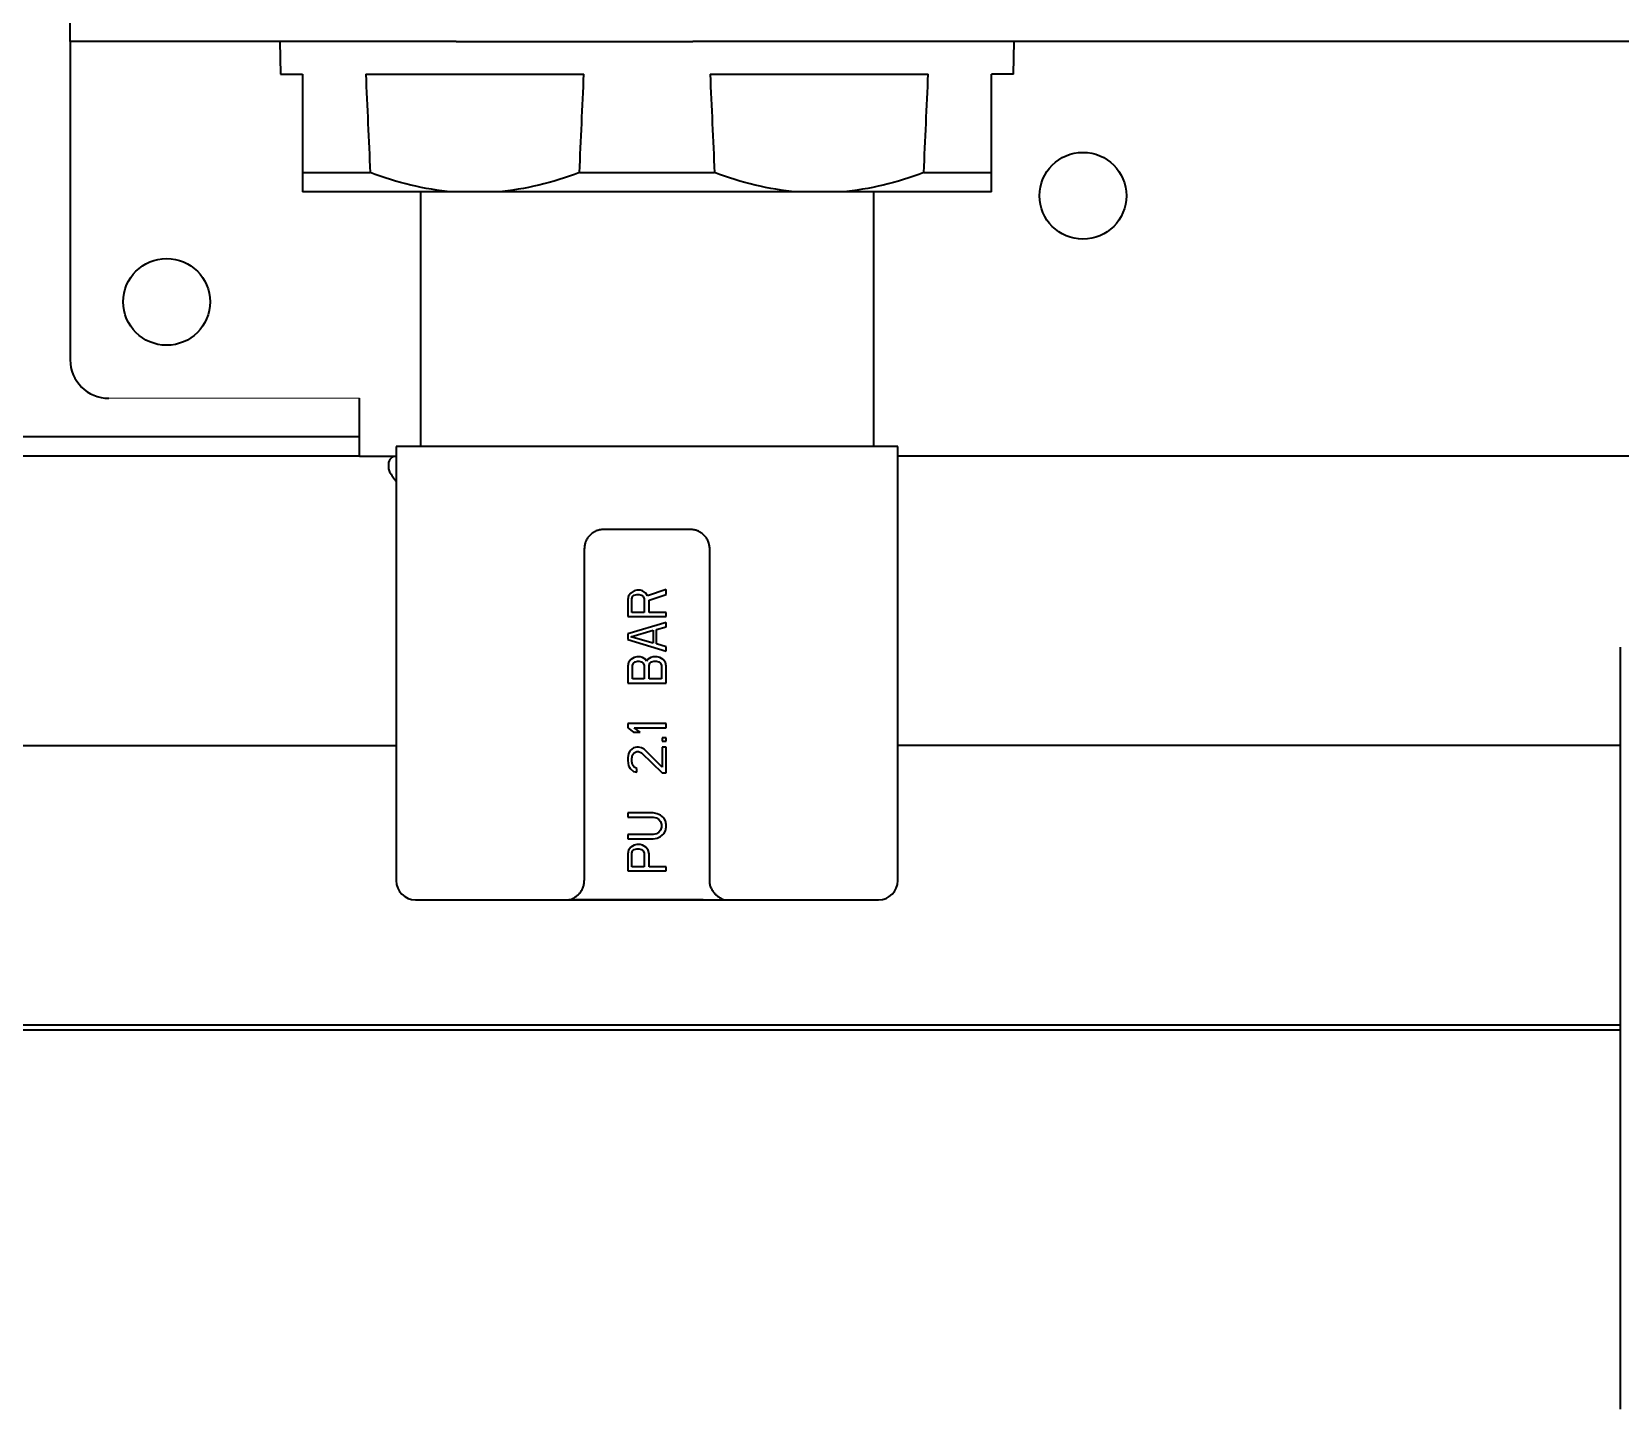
# Model space of a CAD drawing. Extents: x 5997 to 10491, y -672 to 3708.
# Drawn here: x 8561.6 to 8643.9, y 2699.1 to 2770.5 of the extents above; entities that cross this region are included whole.
import ezdxf

# ---------------------------------------------------------------- set-up
doc = ezdxf.new("R2010")
doc.units = 0
doc.header["$LTSCALE"] = 5
doc.layers.get('0').update_dxf_attribs({"linetype": 'CONTINUOUS', "lineweight": 0})
doc.layers.add('1', color=7, linetype='CONTINUOUS', true_color=0xffffff)

msp = doc.modelspace()

# ---------------------------------------------------------------- linework, layer by layer
msp.add_line((8565.573, 2751.526), (8578.573, 2751.526))
at = {"layer": '1', "color": 7, "linetype": 'Continuous', "lineweight": 35}
for p, q in [((8563.573, 2770.026), (8563.573, 2771.026)), ((8563.573, 2770.026), (8563.573, 2769.026)), ((8583.573, 2770.026), (8563.573, 2770.026)), ((8574.437, 2770.026), (8574.466, 2768.326)), ((8583.573, 2770.026), (8595.846, 2770.026)), ((8616.922, 2770.026), (8595.846, 2770.026)), ((8612.479, 2768.326), (8612.509, 2770.026)), ((8649.673, 2770.026), (8616.922, 2770.026)), ((8563.573, 2769.026), (8563.573, 2753.526)), ((8574.466, 2768.326), (8575.623, 2768.326)), ((8575.623, 2768.326), (8575.623, 2763.226)), ((8578.894, 2768.326), (8590.202, 2768.326)), ((8596.744, 2768.326), (8608.052, 2768.326)), ((8611.323, 2763.226), (8611.323, 2768.326)), ((8612.479, 2768.326), (8611.323, 2768.326)), ((8575.623, 2763.226), (8579.122, 2763.226)), ((8589.973, 2763.226), (8596.972, 2763.226)), ((8607.823, 2763.226), (8611.323, 2763.226)), ((8583.39, 2762.226), (8575.623, 2762.226)), ((8581.723, 2762.226), (8581.723, 2749.026)), ((8585.706, 2762.226), (8583.39, 2762.226)), ((8601.24, 2762.226), (8585.706, 2762.226)), ((8603.556, 2762.226), (8601.24, 2762.226)), ((8611.323, 2762.226), (8603.556, 2762.226)), ((8605.223, 2749.026), (8605.223, 2762.226)), ((8578.573, 2750.526), (8578.573, 2751.526)), ((8578.573, 2748.526), (8578.573, 2750.526)), ((8578.573, 2749.526), (8375.073, 2749.526)), ((8580.473, 2749.026), (8580.473, 2726.526)), ((8606.473, 2749.026), (8580.473, 2749.026)), ((8606.473, 2726.526), (8606.473, 2749.026)), ((8578.577, 2748.526), (8409.579, 2748.526)), ((8578.577, 2748.526), (8580.474, 2748.526)), ((8580.073, 2748.126), (8580.073, 2747.926)), ((8645.973, 2748.526), (8606.474, 2748.526)), ((8595.723, 2744.726), (8591.223, 2744.726)), ((8590.223, 2743.726), (8590.223, 2726.526)), ((8596.723, 2726.526), (8596.723, 2743.726)), ((8592.515, 2741.286), (8592.473, 2741.1)), ((8592.643, 2741.435), (8592.515, 2741.286)), ((8592.813, 2741.546), (8592.643, 2741.435)), ((8592.686, 2741.138), (8592.728, 2741.249)), ((8592.728, 2741.249), (8592.813, 2741.323)), ((8592.941, 2741.583), (8592.813, 2741.546)), ((8592.813, 2741.323), (8592.941, 2741.36)), ((8593.111, 2741.583), (8592.941, 2741.583)), ((8592.941, 2741.36), (8593.069, 2741.36)), ((8593.069, 2741.36), (8593.196, 2741.323)), ((8593.239, 2741.546), (8593.111, 2741.583)), ((8593.196, 2741.323), (8593.281, 2741.249)), ((8593.409, 2741.435), (8593.239, 2741.546)), ((8593.281, 2741.249), (8593.324, 2741.138)), ((8593.494, 2741.286), (8593.409, 2741.435)), ((8594.473, 2741.62), (8593.494, 2741.286)), ((8593.579, 2741.063), (8594.473, 2741.36)), ((8594.473, 2741.36), (8594.473, 2741.62)), ((8592.473, 2741.1), (8592.473, 2740.209)), ((8592.686, 2740.432), (8592.686, 2741.138)), ((8593.324, 2740.432), (8592.686, 2740.432)), ((8593.324, 2741.138), (8593.324, 2740.432)), ((8593.579, 2740.432), (8593.579, 2741.063)), ((8594.473, 2740.432), (8593.579, 2740.432)), ((8594.473, 2740.209), (8594.473, 2740.432)), ((8592.473, 2740.209), (8594.473, 2740.209)), ((8594.473, 2739.912), (8592.473, 2739.318)), ((8593.962, 2739.541), (8594.473, 2739.689)), ((8593.962, 2738.798), (8593.962, 2739.541)), ((8594.473, 2739.689), (8594.473, 2739.912)), ((8592.473, 2739.318), (8592.473, 2739.021)), ((8592.473, 2739.021), (8594.473, 2738.427)), ((8592.643, 2739.169), (8593.792, 2739.504)), ((8593.792, 2738.835), (8592.643, 2739.169)), ((8593.792, 2739.504), (8593.792, 2738.835)), ((8594.473, 2738.65), (8593.962, 2738.798)), ((8592.643, 2737.981), (8592.515, 2737.833)), ((8592.813, 2738.092), (8592.643, 2737.981)), ((8592.941, 2738.13), (8592.813, 2738.092)), ((8592.856, 2737.87), (8592.983, 2737.907)), ((8593.111, 2738.13), (8592.941, 2738.13)), ((8592.983, 2737.907), (8593.069, 2737.907)), ((8593.069, 2737.907), (8593.196, 2737.87)), ((8593.239, 2738.092), (8593.111, 2738.13)), ((8593.409, 2737.981), (8593.239, 2738.092)), ((8593.452, 2737.907), (8593.409, 2737.981)), ((8593.494, 2737.981), (8593.452, 2737.907)), ((8593.664, 2738.092), (8593.494, 2737.981)), ((8593.792, 2738.13), (8593.664, 2738.092)), ((8593.707, 2737.87), (8593.835, 2737.907)), ((8594.005, 2738.13), (8593.792, 2738.13)), ((8593.835, 2737.907), (8593.962, 2737.907)), ((8593.962, 2737.907), (8594.09, 2737.87)), ((8594.132, 2738.092), (8594.005, 2738.13)), ((8594.303, 2737.981), (8594.132, 2738.092)), ((8594.43, 2737.833), (8594.303, 2737.981)), ((8594.473, 2738.427), (8594.473, 2738.65)), ((8643.923, 2738.626), (8643.923, 2699.126)), ((8592.515, 2737.833), (8592.473, 2737.647)), ((8592.473, 2737.647), (8592.473, 2736.756)), ((8592.728, 2737.684), (8592.771, 2737.795)), ((8592.728, 2736.978), (8592.728, 2737.684)), ((8592.771, 2737.795), (8592.856, 2737.87)), ((8593.196, 2737.87), (8593.281, 2737.795)), ((8593.281, 2737.795), (8593.324, 2737.684)), ((8593.324, 2737.684), (8593.324, 2736.978)), ((8593.579, 2737.684), (8593.622, 2737.795)), ((8593.579, 2736.978), (8593.579, 2737.684)), ((8593.622, 2737.795), (8593.707, 2737.87)), ((8594.09, 2737.87), (8594.175, 2737.795)), ((8594.175, 2737.795), (8594.218, 2737.684)), ((8594.218, 2737.684), (8594.218, 2736.978)), ((8594.473, 2737.647), (8594.43, 2737.833)), ((8594.473, 2736.756), (8594.473, 2737.647)), ((8592.473, 2736.756), (8594.473, 2736.756)), ((8593.324, 2736.978), (8592.728, 2736.978)), ((8594.218, 2736.978), (8593.579, 2736.978)), ((8592.473, 2734.676), (8592.473, 2734.453)), ((8594.473, 2734.676), (8592.473, 2734.676)), ((8594.473, 2734.453), (8594.473, 2734.676)), ((8592.473, 2734.453), (8592.771, 2734.23)), ((8592.771, 2734.23), (8593.111, 2734.23)), ((8592.813, 2734.453), (8594.473, 2734.453)), ((8593.111, 2734.23), (8592.813, 2734.453)), ((8594.473, 2733.933), (8594.26, 2733.933)), ((8594.26, 2733.933), (8594.26, 2733.748)), ((8594.473, 2733.748), (8594.473, 2733.933)), ((8388.038, 2733.526), (8580.485, 2733.526)), ((8592.515, 2733.116), (8592.473, 2732.894)), ((8592.6, 2733.265), (8592.515, 2733.116)), ((8592.771, 2733.413), (8592.6, 2733.265)), ((8592.686, 2732.856), (8592.728, 2733.042)), ((8592.728, 2733.042), (8592.813, 2733.153)), ((8592.941, 2733.451), (8592.771, 2733.413)), ((8592.813, 2733.153), (8592.941, 2733.228)), ((8593.026, 2733.451), (8592.941, 2733.451)), ((8592.941, 2733.228), (8593.026, 2733.228)), ((8593.196, 2733.413), (8593.026, 2733.451)), ((8593.026, 2733.228), (8593.196, 2733.153)), ((8593.324, 2733.339), (8593.196, 2733.413)), ((8593.196, 2733.153), (8594.26, 2732.114)), ((8594.26, 2732.411), (8593.324, 2733.339)), ((8594.26, 2733.748), (8594.473, 2733.748)), ((8594.26, 2733.451), (8594.26, 2732.411)), ((8594.473, 2733.451), (8594.26, 2733.451)), ((8594.473, 2732.114), (8594.473, 2733.451)), ((8643.923, 2733.526), (8606.474, 2733.526)), ((8592.473, 2732.894), (8592.473, 2732.745)), ((8592.473, 2732.745), (8592.515, 2732.485)), ((8592.515, 2732.485), (8592.6, 2732.336)), ((8592.6, 2732.336), (8592.771, 2732.188)), ((8592.686, 2732.708), (8592.686, 2732.856)), ((8592.728, 2732.522), (8592.686, 2732.708)), ((8592.813, 2732.411), (8592.728, 2732.522)), ((8592.771, 2732.188), (8592.941, 2732.151)), ((8592.941, 2732.336), (8592.813, 2732.411)), ((8592.941, 2732.151), (8592.941, 2732.336)), ((8594.26, 2732.114), (8594.473, 2732.114)), ((8592.473, 2730.034), (8592.473, 2729.811)), ((8593.792, 2730.034), (8592.473, 2730.034)), ((8592.473, 2729.811), (8593.792, 2729.811)), ((8594.005, 2729.997), (8593.792, 2730.034)), ((8593.792, 2729.811), (8593.962, 2729.774)), ((8593.962, 2729.774), (8594.09, 2729.7)), ((8594.175, 2729.923), (8594.005, 2729.997)), ((8594.09, 2729.7), (8594.175, 2729.588)), ((8594.345, 2729.774), (8594.175, 2729.923)), ((8594.43, 2729.626), (8594.345, 2729.774)), ((8592.473, 2728.92), (8592.473, 2728.697)), ((8593.792, 2728.92), (8592.473, 2728.92)), ((8593.962, 2728.957), (8593.792, 2728.92)), ((8594.09, 2729.031), (8593.962, 2728.957)), ((8594.175, 2729.143), (8594.09, 2729.031)), ((8594.175, 2729.588), (8594.218, 2729.44)), ((8594.218, 2729.291), (8594.175, 2729.143)), ((8594.175, 2728.809), (8594.345, 2728.957)), ((8594.218, 2729.44), (8594.218, 2729.291)), ((8594.345, 2728.957), (8594.43, 2729.106)), ((8594.473, 2729.44), (8594.43, 2729.626)), ((8594.43, 2729.106), (8594.473, 2729.291)), ((8594.473, 2729.291), (8594.473, 2729.44)), ((8592.473, 2728.697), (8593.792, 2728.697)), ((8592.515, 2728.103), (8592.473, 2727.917)), ((8592.643, 2728.252), (8592.515, 2728.103)), ((8592.813, 2728.363), (8592.643, 2728.252)), ((8592.686, 2727.955), (8592.728, 2728.066)), ((8592.728, 2728.066), (8592.813, 2728.14)), ((8592.941, 2728.4), (8592.813, 2728.363)), ((8592.813, 2728.14), (8592.941, 2728.177)), ((8593.111, 2728.4), (8592.941, 2728.4)), ((8592.941, 2728.177), (8593.069, 2728.177)), ((8593.069, 2728.177), (8593.196, 2728.14)), ((8593.239, 2728.363), (8593.111, 2728.4)), ((8593.196, 2728.14), (8593.281, 2728.066)), ((8593.409, 2728.252), (8593.239, 2728.363)), ((8593.281, 2728.066), (8593.324, 2727.955)), ((8593.537, 2728.103), (8593.409, 2728.252)), ((8593.579, 2727.917), (8593.537, 2728.103)), ((8593.792, 2728.697), (8594.005, 2728.734)), ((8594.005, 2728.734), (8594.175, 2728.809)), ((8592.473, 2727.917), (8592.473, 2727.026)), ((8592.686, 2727.249), (8592.686, 2727.955)), ((8593.324, 2727.249), (8592.686, 2727.249)), ((8593.324, 2727.955), (8593.324, 2727.249)), ((8593.579, 2727.249), (8593.579, 2727.917)), ((8594.473, 2727.249), (8593.579, 2727.249)), ((8594.473, 2727.026), (8594.473, 2727.249)), ((8592.473, 2727.026), (8594.473, 2727.026)), ((8581.473, 2725.526), (8605.473, 2725.526)), ((8590.719, 2725.526), (8589.427, 2725.526)), ((8596.226, 2725.526), (8590.719, 2725.526)), ((8596.382, 2725.526), (8596.226, 2725.526)), ((8596.382, 2725.526), (8597.528, 2725.526)), ((8643.923, 2719.037), (8404.413, 2719.037)), ((8643.923, 2718.778), (8404.413, 2718.778))]:
    msp.add_line(p, q, dxfattribs=at)
for centre in [(8616.073, 2762.026), (8568.573, 2756.526)]:
    msp.add_circle(centre, 2.25, dxfattribs=at)
for centre, radius, start, end in [((8565.573, 2753.526), 2, 180, 270), ((8580.473, 2748.126), 0.4, 90, 180), ((8580.473, 2747.926), 0.4, 180, 210.30118), ((8584.272, 2750.146), 4.8, 210.30118, 217.68016), ((8581.473, 2726.526), 1, 180, 270), ((8605.473, 2726.526), 1, 270.00153, 0)]:
    msp.add_arc(centre, radius, start, end, dxfattribs=at)
for centre, major_axis, start_param, end_param in [((10914.706, 2905.327), (0, 2700.641), 1.621547, 1.623438), ((6254.39, 2905.327), (0, 2700.641), 4.659747, 4.661638), ((10932.556, 2905.327), (0, -2700.641), 4.76314, 4.765031), ((6272.24, 2905.327), (0, -2700.641), 1.518154, 1.520046)]:
    msp.add_ellipse(centre, major_axis=major_axis, ratio=0.866025, start_param=start_param, end_param=end_param, dxfattribs=at)
for points, knots in [([(8575.623, 2763.226), (8575.623, 2762.965), (8575.623, 2762.746), (8575.623, 2762.407), (8575.623, 2762.288), (8575.623, 2762.226)], [0, 0, 0, 0, 0.5, 0.5, 1, 1, 1, 1]), ([(8583.39, 2762.226), (8582.66, 2762.288), (8581.941, 2762.407), (8580.519, 2762.746), (8579.817, 2762.965), (8579.122, 2763.226)], [0, 0, 0, 0, 0.5, 0.5, 1, 1, 1, 1]), ([(8589.973, 2763.226), (8589.279, 2762.965), (8588.577, 2762.746), (8587.155, 2762.407), (8586.435, 2762.288), (8585.706, 2762.226)], [0, 0, 0, 0, 0.5, 0.5, 1, 1, 1, 1]), ([(8601.24, 2762.226), (8600.51, 2762.288), (8599.791, 2762.407), (8598.369, 2762.746), (8597.667, 2762.965), (8596.972, 2763.226)], [0, 0, 0, 0, 0.5, 0.5, 1, 1, 1, 1]), ([(8607.823, 2763.226), (8607.129, 2762.965), (8606.427, 2762.746), (8605.005, 2762.407), (8604.285, 2762.288), (8603.556, 2762.226)], [0, 0, 0, 0, 0.5, 0.5, 1, 1, 1, 1]), ([(8611.323, 2762.226), (8611.323, 2762.288), (8611.323, 2762.407), (8611.323, 2762.746), (8611.323, 2762.965), (8611.323, 2763.226)], [0, 0, 0, 0, 0.5, 0.5, 1, 1, 1, 1]), ([(8591.223, 2744.726), (8591.157, 2744.726), (8591.092, 2744.72), (8591.012, 2744.704), (8590.996, 2744.7), (8590.965, 2744.692), (8590.918, 2744.679), (8590.842, 2744.652), (8590.783, 2744.625), (8590.741, 2744.602), (8590.726, 2744.594), (8590.699, 2744.578), (8590.685, 2744.569), (8590.617, 2744.524), (8590.566, 2744.483), (8590.497, 2744.415), (8590.475, 2744.391), (8590.444, 2744.353), (8590.434, 2744.34), (8590.414, 2744.314), (8590.404, 2744.301), (8590.358, 2744.233), (8590.327, 2744.175), (8590.295, 2744.099), (8590.289, 2744.084), (8590.277, 2744.053), (8590.272, 2744.037), (8590.257, 2743.989), (8590.249, 2743.957), (8590.23, 2743.859), (8590.223, 2743.793), (8590.223, 2743.726)], [0, 0, 0, 0, 0.125, 0.125, 0.15625, 0.15625, 0.1875, 0.25, 0.3125, 0.3125, 0.34375, 0.34375, 0.375, 0.375, 0.5, 0.5, 0.5625, 0.5625, 0.59375, 0.59375, 0.625, 0.625, 0.75, 0.75, 0.78125, 0.78125, 0.8125, 0.8125, 0.875, 0.875, 1, 1, 1, 1]), ([(8596.723, 2743.726), (8596.723, 2743.793), (8596.716, 2743.86), (8596.699, 2743.942), (8596.696, 2743.958), (8596.687, 2743.99), (8596.674, 2744.038), (8596.646, 2744.116), (8596.617, 2744.175), (8596.586, 2744.233), (8596.568, 2744.261), (8596.513, 2744.343), (8596.471, 2744.393), (8596.402, 2744.461), (8596.377, 2744.483), (8596.327, 2744.524), (8596.3, 2744.543), (8596.219, 2744.597), (8596.163, 2744.627), (8596.088, 2744.657), (8596.072, 2744.663), (8596.042, 2744.674), (8596.026, 2744.679), (8595.979, 2744.693), (8595.948, 2744.701), (8595.853, 2744.72), (8595.789, 2744.726), (8595.723, 2744.726)], [0, 0, 0, 0, 0.125, 0.125, 0.15625, 0.15625, 0.1875, 0.25, 0.3125, 0.3125, 0.375, 0.375, 0.5, 0.5, 0.5625, 0.5625, 0.625, 0.625, 0.75, 0.75, 0.78125, 0.78125, 0.8125, 0.8125, 0.875, 0.875, 1, 1, 1, 1]), ([(8590.144, 2726.137), (8590.158, 2726.169), (8590.169, 2726.201), (8590.189, 2726.265), (8590.197, 2726.298), (8590.21, 2726.362), (8590.215, 2726.395), (8590.22, 2726.444), (8590.221, 2726.46), (8590.222, 2726.485), (8590.222, 2726.493), (8590.223, 2726.51), (8590.223, 2726.518), (8590.223, 2726.526)], [0, 0, 0, 0, 0.25, 0.25, 0.5, 0.5, 0.75, 0.75, 0.875, 0.875, 0.9375, 0.9375, 1, 1, 1, 1]), ([(8596.801, 2726.137), (8596.788, 2726.169), (8596.777, 2726.201), (8596.757, 2726.265), (8596.749, 2726.297), (8596.736, 2726.362), (8596.731, 2726.395), (8596.724, 2726.46), (8596.723, 2726.493), (8596.723, 2726.526)], [0, 0, 0, 0, 0.25, 0.25, 0.5, 0.5, 0.75, 0.75, 1, 1, 1, 1]), ([(8589.755, 2725.679), (8589.792, 2725.703), (8589.829, 2725.729), (8589.9, 2725.789), (8589.935, 2725.822), (8589.985, 2725.878), (8590.002, 2725.898), (8590.034, 2725.94), (8590.049, 2725.962), (8590.094, 2726.031), (8590.121, 2726.082), (8590.144, 2726.137)], [0, 0, 0, 0, 0.25, 0.25, 0.5, 0.5, 0.625, 0.625, 0.75, 0.75, 1, 1, 1, 1]), ([(8596.801, 2726.137), (8596.813, 2726.11), (8596.826, 2726.083), (8596.853, 2726.033), (8596.867, 2726.009), (8596.896, 2725.963), (8596.911, 2725.941), (8596.943, 2725.9), (8596.959, 2725.88), (8596.993, 2725.842), (8597.01, 2725.824), (8597.045, 2725.79), (8597.063, 2725.775), (8597.117, 2725.729), (8597.154, 2725.703), (8597.191, 2725.679)], [0, 0, 0, 0, 0.125, 0.125, 0.25, 0.25, 0.375, 0.375, 0.5, 0.5, 0.625, 0.625, 0.75, 0.75, 1, 1, 1, 1]), ([(8597.191, 2725.679), (8597.22, 2725.661), (8597.274, 2725.627), (8597.347, 2725.584), (8597.412, 2725.551), (8597.469, 2725.531), (8597.503, 2725.526), (8597.518, 2725.526), (8597.518, 2725.526), (8597.518, 2725.526)], [0, 0, 0, 0, 0.199998, 0.399997, 0.599995, 0.799994, 0.999992, 0.999992, 1, 1, 1, 1])]:
    msp.add_open_spline(points, degree=3, knots=knots, dxfattribs=at)
msp.add_open_spline([(8589.427, 2725.526), (8589.456, 2725.526), (8589.518, 2725.542), (8589.627, 2725.599), (8589.71, 2725.651), (8589.755, 2725.679)], degree=3, dxfattribs=at)

doc.saveas('drawing.dxf')
